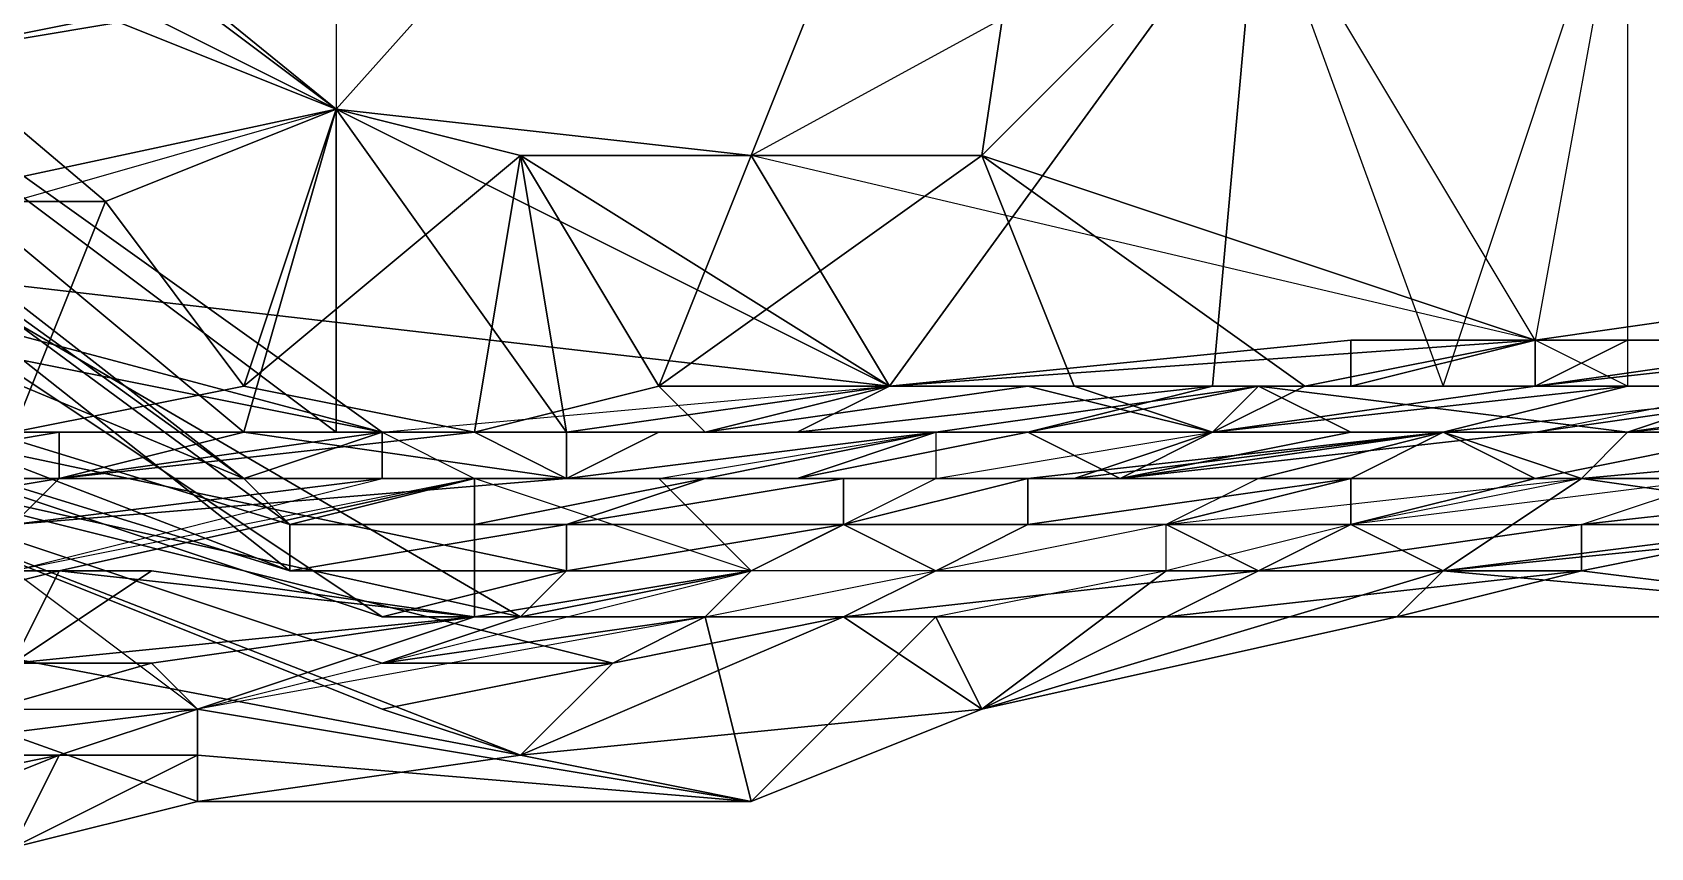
# Model space of a CAD drawing. Header units: metres. Extents: x -3.92 to 4.26, y -4.92 to 4.9.
# Drawn here: x 0.128 to 0.83, y 3.72 to 4.073 of the extents above; entities that cross this region are included whole.
import ezdxf

# ---------------------------------------------------------------- set-up
doc = ezdxf.new("R2010")
doc.units = ezdxf.units.M

msp = doc.modelspace()

# ---------------------------------------------------------------- linework, layer by layer
for points in [[(-0.06, 4.28, 0.16), (0.26, 4.68, 0.18), (0.26, 4.04, 0.12)], [(0.26, 4.04, 0.12), (0.6, 4.42, 0.26), (-0.06, 4.3, 0.5)], [(0.26, 4.04, 0.12), (0.44, 4.02, 0.12), (0.6, 4.42, 0.26)], [(0.44, 4.02, 0.12), (0.54, 4.02, 0.12), (0.6, 4.42, 0.26)], [(0.54, 4.02, 0.12), (0.66, 4.14, 0.14), (0.6, 4.42, 0.26)], [(0.26, 4.04, 0.12), (-0.06, 4.3, 0.5), (-0.1, 4.22, 0.54)], [(0.26, 4.04, 0.12), (-0.06, 4.3, 0.42), (-0.1, 4.22, 0.34)], [(-0.06, 4.28, 0.16), (0.26, 4.04, 0.12), (-0.14, 4.2, -0.1)], [(0.06, 4, 0.12), (0.16, 4, 0.12), (-0.1, 4.22, 0.46)], [(0.16, 4, 0.12), (-0.1, 4.22, 0.54), (-0.1, 4.22, 0.46)], [(0.16, 4, 0.12), (0.26, 4.04, 0.12), (-0.1, 4.22, 0.54)], [(-0.1, 4.22, 1.44), (0.16, 4.08, 1.78), (0.06, 4.06, 1.82)], [(0.26, 4.04, 0.12), (-0.1, 4.22, 0.34), (-0.02, 3.98, 0.1)], [(-0.14, 4.2, -0.32), (0.28, 3.9, -0.32), (-0.02, 3.98, -0.4)], [(-0.14, 4.2, -0.32), (0.26, 3.9, -0.24), (0.28, 3.9, -0.32)], [(-0.14, 4.2, -0.18), (0.26, 3.9, -0.24), (-0.14, 4.2, -0.32)], [(-0.14, 4.2, -0.18), (0.22, 3.9, -0.16), (0.26, 3.9, -0.24)], [(0.26, 4.04, 0.12), (-0.14, 4.2, -0.18), (-0.14, 4.2, -0.1)], [(0.26, 4.04, 0.12), (0.22, 3.9, -0.16), (-0.14, 4.2, -0.18)], [(-0.14, 4.2, -0.02), (0.26, 4.04, 0.12), (-0.02, 3.96, -0.24)], [(0.82, 4.16, 0.14), (0.92, 3.96, 0.12), (0.9, 4.2, 0.14)], [(-0.14, 4.14, -0.6), (-0.14, 4.16, -0.5), (0.22, 3.88, -0.48)], [(-0.14, 4.16, -0.5), (-0.02, 3.98, -0.4), (0.22, 3.88, -0.48)], [(0.74, 3.92, -0.18), (0.82, 4.16, 0.14), (0.82, 3.92, -0.2)], [(0.82, 4.16, 0.14), (0.78, 3.94, 0.12), (0.92, 3.96, 0.12)], [(-0.02, 3.94, -0.72), (0.24, 3.84, -0.72), (-0.14, 4.14, -0.76)], [(-0.14, 4.14, -0.68), (0.24, 3.86, -0.6), (-0.02, 3.94, -0.72)], [(-0.14, 4.14, -0.6), (0.24, 3.86, -0.6), (-0.14, 4.14, -0.68)], [(-0.14, 4.14, -0.6), (0.22, 3.88, -0.48), (0.24, 3.86, -0.6)], [(-0.14, 4.14, -0.76), (0.24, 3.84, -0.72), (-0.02, 3.92, -0.86)], [(0.06, 4.06, 1.82), (0.18, 4.08, 1.86), (0.02, 4.14, 1.86)], [(0.44, 4.02, 0.12), (0.66, 4.14, 0.14), (0.5, 3.92, -0.12)], [(0.66, 4.14, 0.14), (0.64, 3.92, -0.24), (0.5, 3.92, -0.12)], [(0.54, 4.02, 0.12), (0.78, 3.94, 0.12), (0.66, 4.14, 0.14)], [(0.66, 4.14, 0.14), (0.74, 3.92, -0.18), (0.64, 3.92, -0.24)], [(-0.14, 4.1, -0.92), (0.34, 3.82, -0.92), (-0.14, 4.1, -1)], [(-0.02, 3.92, -0.86), (0.28, 3.82, -0.86), (-0.14, 4.1, -0.92)], [(-0.14, 4.1, -1), (0.34, 3.82, -0.92), (-0.02, 3.9, -1.02)], [(-0.14, 4.1, -0.92), (0.28, 3.82, -0.86), (0.34, 3.82, -0.92)], [(0.06, 4.06, 1.82), (0.16, 4.08, 1.78), (0.18, 4.08, 1.86)], [(-0.02, 3.98, 0.02), (0.26, 4.04, 0.12), (-0.02, 3.98, 0.1)], [(-0.02, 3.98, 0.02), (0.5, 3.92, -0.04), (0.26, 4.04, 0.12)], [(0.16, 4, 0.12), (0.22, 3.92, 0.1), (0.26, 4.04, 0.12)], [(0.22, 3.9, -0.16), (0.26, 4.04, 0.12), (0.26, 3.9, -0.24)], [(0.22, 3.92, 0.1), (0.34, 4.02, 0.12), (0.26, 4.04, 0.12)], [(0.26, 4.04, 0.12), (0.36, 3.9, -0.2), (0.26, 3.9, -0.24)], [(0.26, 4.04, 0.12), (0.34, 4.02, 0.12), (0.36, 3.9, -0.2)], [(0.5, 3.92, -0.04), (0.44, 4.02, 0.12), (0.26, 4.04, 0.12)], [(0.32, 3.9, 0.1), (0.34, 4.02, 0.12), (0.22, 3.92, 0.1)], [(0.32, 3.9, 0.1), (0.4, 3.92, 0.1), (0.34, 4.02, 0.12)], [(0.34, 4.02, 0.12), (0.5, 3.92, -0.12), (0.36, 3.9, -0.2)], [(0.4, 3.92, 0.1), (0.44, 4.02, 0.12), (0.34, 4.02, 0.12)], [(0.34, 4.02, 0.12), (0.44, 4.02, 0.12), (0.5, 3.92, -0.12)], [(0.4, 3.92, 0.1), (0.54, 4.02, 0.12), (0.44, 4.02, 0.12)], [(0.4, 3.92, 0.1), (0.58, 3.92, 0.1), (0.54, 4.02, 0.12)], [(0.5, 3.92, -0.04), (0.78, 3.94, 0.12), (0.44, 4.02, 0.12)], [(0.58, 3.92, 0.1), (0.68, 3.92, 0.1), (0.54, 4.02, 0.12)], [(0.68, 3.92, 0.1), (0.78, 3.94, 0.12), (0.54, 4.02, 0.12)], [(0.12, 3.9, 0.1), (0.16, 4, 0.12), (0.06, 4, 0.12)], [(0.12, 3.9, 0.1), (0.22, 3.92, 0.1), (0.16, 4, 0.12)], [(-0.02, 3.98, -0.4), (0.28, 3.9, -0.32), (0.22, 3.88, -0.48)], [(0.28, 3.9, -0.32), (-0.02, 3.98, -0.06), (-0.02, 3.96, -0.14)], [(0.28, 3.9, -0.32), (-0.02, 3.98, 0.02), (-0.02, 3.98, -0.06)], [(0.28, 3.9, -0.32), (0.5, 3.92, -0.04), (-0.02, 3.98, 0.02)], [(-0.02, 3.96, -0.24), (0.28, 3.9, -0.32), (-0.02, 3.96, -0.14)], [(0.96, 3.94, 0.04), (0.92, 3.96, 0.12), (0.78, 3.94, 0.12)], [(-0.02, 3.94, -0.72), (0.24, 3.86, -0.6), (0.24, 3.84, -0.72)], [(0.5, 3.92, -0.04), (0.7, 3.94, 0.02), (0.78, 3.94, 0.12)], [(0.5, 3.92, -0.04), (0.7, 3.92, -0.1), (0.7, 3.94, 0.02)], [(0.68, 3.92, 0.1), (0.78, 3.92, -0.04), (0.78, 3.94, 0.12)], [(0.7, 3.94, 0.02), (0.7, 3.92, -0.1), (0.78, 3.94, 0.12)], [(0.7, 3.92, -0.1), (0.82, 3.92, -0.2), (0.78, 3.94, 0.12)], [(0.78, 3.92, -0.04), (0.82, 3.94, 0.04), (0.78, 3.94, 0.12)], [(0.82, 3.94, 0.04), (0.96, 3.94, 0.04), (0.78, 3.94, 0.12)], [(0.78, 3.92, -0.04), (0.96, 3.94, 0.04), (0.82, 3.94, 0.04)], [(0.78, 3.92, -0.04), (0.92, 3.94, -0.04), (0.96, 3.94, 0.04)], [(0.92, 3.92, -0.14), (0.92, 3.94, -0.04), (0.78, 3.92, -0.04)], [(0.24, 3.84, -0.72), (0.36, 3.84, -0.82), (-0.02, 3.92, -0.86)], [(0.36, 3.84, -0.82), (0.28, 3.82, -0.86), (-0.02, 3.92, -0.86)], [(0.12, 3.9, 0.1), (0.32, 3.9, 0.1), (0.22, 3.92, 0.1)], [(0.32, 3.9, 0.1), (0.42, 3.9), (0.4, 3.92, 0.1)], [(0.46, 3.9, -0.26), (0.36, 3.9, -0.2), (0.5, 3.92, -0.12)], [(0.42, 3.9), (0.5, 3.92, 0.08), (0.4, 3.92, 0.1)], [(0.5, 3.92, 0.08), (0.58, 3.92, 0.1), (0.4, 3.92, 0.1)], [(0.42, 3.9), (0.56, 3.92, 0.02), (0.5, 3.92, 0.08)], [(0.42, 3.9), (0.64, 3.9, -0.04), (0.56, 3.92, 0.02)], [(0.46, 3.9, -0.26), (0.64, 3.92, -0.24), (0.56, 3.9, -0.32)], [(0.64, 3.92, -0.24), (0.46, 3.9, -0.26), (0.5, 3.92, -0.12)], [(0.5, 3.92, 0.08), (0.56, 3.92, 0.02), (0.58, 3.92, 0.1)], [(0.56, 3.9, -0.32), (0.66, 3.92, -0.32), (0.52, 3.9, -0.4)], [(0.66, 3.92, -0.32), (0.64, 3.9, -0.48), (0.52, 3.9, -0.4)], [(0.56, 3.92, 0.02), (0.64, 3.9, -0.04), (0.58, 3.92, 0.1)], [(0.66, 3.92, -0.32), (0.56, 3.9, -0.32), (0.64, 3.92, -0.24)], [(0.58, 3.92, 0.1), (0.64, 3.9, -0.04), (0.68, 3.92, 0.1)], [(0.64, 3.9, -0.04), (0.78, 3.92, -0.04), (0.68, 3.92, 0.1)], [(0.64, 3.9, -0.04), (0.82, 3.92, -0.12), (0.78, 3.92, -0.04)], [(0.64, 3.9, -0.16), (0.82, 3.92, -0.12), (0.64, 3.9, -0.04)], [(0.64, 3.9, -0.16), (0.74, 3.9, -0.26), (0.82, 3.92, -0.12)], [(0.74, 3.92, -0.18), (0.66, 3.92, -0.32), (0.64, 3.92, -0.24)], [(0.66, 3.92, -0.32), (0.7, 3.9, -0.4), (0.64, 3.9, -0.48)], [(0.74, 3.92, -0.18), (0.82, 3.92, -0.2), (0.66, 3.92, -0.32)], [(0.82, 3.9, -0.44), (0.66, 3.92, -0.32), (0.88, 3.92, -0.32)], [(0.82, 3.92, -0.2), (0.88, 3.92, -0.32), (0.66, 3.92, -0.32)], [(0.82, 3.9, -0.44), (0.7, 3.9, -0.4), (0.66, 3.92, -0.32)], [(0.74, 3.9, -0.26), (0.82, 3.92, -0.2), (0.82, 3.92, -0.12)], [(0.78, 3.9, -0.34), (0.92, 3.92, -0.22), (0.74, 3.9, -0.26)], [(0.82, 3.92, -0.2), (0.74, 3.9, -0.26), (0.92, 3.92, -0.22)], [(0.82, 3.92, -0.12), (0.92, 3.92, -0.14), (0.78, 3.92, -0.04)], [(0.78, 3.9, -0.34), (0.88, 3.92, -0.32), (0.92, 3.92, -0.22)], [(0.82, 3.9, -0.52), (0.96, 3.92, -0.38), (0.92, 3.9, -0.52)], [(0.82, 3.9, -0.44), (0.96, 3.92, -0.38), (0.82, 3.9, -0.52)], [(0.82, 3.9, -0.44), (0.88, 3.92, -0.32), (0.96, 3.92, -0.38)], [(0.82, 3.92, -0.2), (0.92, 3.92, -0.14), (0.82, 3.92, -0.12)], [(0.82, 3.92, -0.2), (0.92, 3.92, -0.22), (0.92, 3.92, -0.14)], [(0.96, 3.92, -0.3), (0.82, 3.9, -0.44), (1.02, 3.92, -0.46)], [(-0.02, 3.9, -1.1), (0.34, 3.76, -1.16), (-0.08, 3.84, -1.16)], [(-0.02, 3.9, -1.1), (0.28, 3.78, -1.1), (0.34, 3.76, -1.16)], [(-0.02, 3.9, -1.02), (0.28, 3.8, -1), (-0.02, 3.9, -1.1)], [(0.34, 3.82, -0.92), (0.28, 3.8, -1), (-0.02, 3.9, -1.02)], [(-0.02, 3.9, -1.1), (0.38, 3.8, -1.08), (0.28, 3.78, -1.1)], [(-0.02, 3.9, -1.1), (0.28, 3.8, -1), (0.38, 3.8, -1.08)], [(0.02, 3.88), (0.14, 3.9, 0.02), (0.12, 3.9, 0.1)], [(0.14, 3.88, -0.1), (0.14, 3.9, 0.02), (0.02, 3.88)], [(0.14, 3.9, 0.02), (0.22, 3.9, 0.02), (0.12, 3.9, 0.1)], [(0.22, 3.9, 0.02), (0.32, 3.9, 0.1), (0.12, 3.9, 0.1)], [(0.14, 3.88, -0.1), (0.22, 3.9, 0.02), (0.14, 3.9, 0.02)], [(0.14, 3.88, -0.1), (0.28, 3.9, -0.04), (0.22, 3.9, 0.02)], [(0.14, 3.88, -0.18), (0.22, 3.9, -0.16), (0.14, 3.88, -0.1)], [(0.14, 3.88, -0.1), (0.32, 3.9, -0.12), (0.28, 3.9, -0.04)], [(0.22, 3.9, -0.16), (0.32, 3.9, -0.12), (0.14, 3.88, -0.1)], [(0.22, 3.9, -0.16), (0.14, 3.88, -0.18), (0.36, 3.88, -0.28)], [(0.22, 3.9, 0.02), (0.28, 3.9, -0.04), (0.32, 3.9, 0.1)], [(0.22, 3.9, -0.16), (0.36, 3.88, -0.28), (0.32, 3.9, -0.12)], [(0.28, 3.88, -0.42), (0.22, 3.88, -0.48), (0.28, 3.9, -0.32)], [(0.26, 3.9, -0.24), (0.36, 3.9, -0.2), (0.28, 3.9, -0.32)], [(0.28, 3.88, -0.42), (0.28, 3.9, -0.32), (0.32, 3.88, -0.5)], [(0.28, 3.9, -0.04), (0.42, 3.9), (0.32, 3.9, 0.1)], [(0.36, 3.9, -0.2), (0.46, 3.9, -0.26), (0.28, 3.9, -0.32)], [(0.28, 3.9, -0.04), (0.4, 3.9, -0.08), (0.42, 3.9)], [(0.32, 3.9, -0.12), (0.4, 3.9, -0.08), (0.28, 3.9, -0.04)], [(0.46, 3.9, -0.26), (0.52, 3.9, -0.4), (0.28, 3.9, -0.32)], [(0.32, 3.9, -0.12), (0.36, 3.9, -0.2), (0.4, 3.9, -0.08)], [(0.36, 3.9, -0.2), (0.32, 3.9, -0.12), (0.36, 3.88, -0.28)], [(0.36, 3.9, -0.2), (0.36, 3.88, -0.28), (0.4, 3.9, -0.08)], [(0.46, 3.88, -0.34), (0.52, 3.9, -0.2), (0.36, 3.88, -0.28)], [(0.52, 3.9, -0.2), (0.4, 3.9, -0.08), (0.36, 3.88, -0.28)], [(0.4, 3.88, -0.46), (0.52, 3.9, -0.4), (0.42, 3.88, -0.54)], [(0.4, 3.9, -0.08), (0.58, 3.9, -0.1), (0.42, 3.9)], [(0.4, 3.9, -0.08), (0.52, 3.9, -0.2), (0.58, 3.9, -0.1)], [(0.42, 3.88, -0.54), (0.52, 3.9, -0.4), (0.52, 3.88, -0.52)], [(0.42, 3.9), (0.58, 3.9, -0.1), (0.64, 3.9, -0.04)], [(0.46, 3.9, -0.26), (0.56, 3.9, -0.32), (0.52, 3.9, -0.4)], [(0.46, 3.88, -0.34), (0.56, 3.9, -0.32), (0.52, 3.9, -0.2)], [(0.56, 3.9, -0.32), (0.46, 3.88, -0.34), (0.6, 3.88, -0.4)], [(0.52, 3.88, -0.52), (0.64, 3.9, -0.48), (0.58, 3.88, -0.58)], [(0.58, 3.9, -0.1), (0.52, 3.9, -0.2), (0.64, 3.9, -0.16)], [(0.56, 3.9, -0.32), (0.64, 3.9, -0.16), (0.52, 3.9, -0.2)], [(0.58, 3.88, -0.58), (0.74, 3.9, -0.64), (0.56, 3.88, -0.66)], [(0.74, 3.9, -0.64), (0.66, 3.88, -0.68), (0.56, 3.88, -0.66)], [(0.56, 3.9, -0.32), (0.6, 3.88, -0.4), (0.64, 3.9, -0.16)], [(0.58, 3.88, -0.58), (0.64, 3.9, -0.48), (0.74, 3.9, -0.64)], [(0.58, 3.9, -0.1), (0.64, 3.9, -0.16), (0.64, 3.9, -0.04)], [(0.66, 3.88, -0.56), (0.74, 3.9, -0.48), (0.6, 3.88, -0.4)], [(0.6, 3.88, -0.4), (0.74, 3.9, -0.26), (0.64, 3.9, -0.16)], [(0.6, 3.88, -0.4), (0.78, 3.9, -0.34), (0.74, 3.9, -0.26)], [(0.74, 3.9, -0.48), (0.7, 3.9, -0.4), (0.6, 3.88, -0.4)], [(0.7, 3.9, -0.4), (0.78, 3.9, -0.34), (0.6, 3.88, -0.4)], [(0.64, 3.9, -0.48), (0.74, 3.9, -0.56), (0.74, 3.9, -0.64)], [(0.64, 3.9, -0.48), (0.74, 3.9, -0.48), (0.74, 3.9, -0.56)], [(0.64, 3.9, -0.48), (0.7, 3.9, -0.4), (0.74, 3.9, -0.48)], [(0.74, 3.9, -0.64), (0.7, 3.88, -0.76), (0.66, 3.88, -0.68)], [(0.74, 3.9, -0.48), (0.66, 3.88, -0.56), (0.8, 3.88, -0.7)], [(0.74, 3.9, -0.64), (0.78, 3.88, -0.78), (0.7, 3.88, -0.76)], [(0.7, 3.9, -0.4), (0.82, 3.9, -0.44), (0.78, 3.9, -0.34)], [(0.74, 3.9, -0.64), (0.88, 3.9, -0.68), (0.78, 3.88, -0.78)], [(0.74, 3.9, -0.56), (0.84, 3.9, -0.6), (0.74, 3.9, -0.64)], [(0.74, 3.9, -0.64), (0.84, 3.9, -0.6), (0.88, 3.9, -0.68)], [(0.74, 3.9, -0.56), (0.82, 3.9, -0.52), (0.84, 3.9, -0.6)], [(0.74, 3.9, -0.48), (0.82, 3.9, -0.52), (0.74, 3.9, -0.56)], [(0.74, 3.9, -0.48), (0.82, 3.9, -0.44), (0.82, 3.9, -0.52)], [(0.82, 3.9, -0.44), (0.74, 3.9, -0.48), (0.8, 3.88, -0.7)], [(0.88, 3.9, -0.68), (0.88, 3.88, -0.8), (0.78, 3.88, -0.78)], [(0.94, 3.88, -0.74), (1.02, 3.9, -0.6), (0.8, 3.88, -0.7)], [(1.02, 3.9, -0.6), (0.82, 3.9, -0.44), (0.8, 3.88, -0.7)], [(0.82, 3.9, -0.52), (0.92, 3.9, -0.52), (0.84, 3.9, -0.6)], [(0.02, 3.88, -0.08), (0.14, 3.88, -0.1), (0.02, 3.88)], [(0.02, 3.88, -0.08), (0.06, 3.88, -0.16), (0.14, 3.88, -0.1)], [(0.06, 3.88, -0.16), (0.02, 3.86, -0.24), (0.14, 3.88, -0.1)], [(0.02, 3.86, -0.24), (0.14, 3.88, -0.18), (0.14, 3.88, -0.1)], [(0.02, 3.86, -0.24), (0.14, 3.88, -0.26), (0.14, 3.88, -0.18)], [(0.12, 3.86, -0.36), (0.14, 3.88, -0.26), (0.02, 3.86, -0.24)], [(0.12, 3.86, -0.36), (0.36, 3.88, -0.28), (0.14, 3.88, -0.26)], [(0.12, 3.84, -0.5), (0.28, 3.88, -0.42), (0.12, 3.86, -0.36)], [(0.12, 3.86, -0.36), (0.36, 3.88, -0.36), (0.36, 3.88, -0.28)], [(0.28, 3.88, -0.42), (0.36, 3.88, -0.36), (0.12, 3.86, -0.36)], [(0.14, 3.84, -0.58), (0.32, 3.88, -0.5), (0.12, 3.84, -0.5)], [(0.36, 3.88, -0.28), (0.14, 3.88, -0.18), (0.14, 3.88, -0.26)], [(0.14, 3.84, -0.58), (0.32, 3.82, -0.74), (0.32, 3.88, -0.5)], [(0.22, 3.88, -0.48), (0.32, 3.88, -0.5), (0.24, 3.86, -0.6)], [(0.22, 3.88, -0.48), (0.28, 3.88, -0.42), (0.32, 3.88, -0.5)], [(0.32, 3.88, -0.5), (0.32, 3.86, -0.6), (0.24, 3.86, -0.6)], [(0.28, 3.88, -0.42), (0.4, 3.88, -0.46), (0.36, 3.88, -0.36)], [(0.32, 3.88, -0.5), (0.42, 3.88, -0.54), (0.32, 3.86, -0.6)], [(0.32, 3.86, -0.6), (0.42, 3.88, -0.54), (0.36, 3.86, -0.68)], [(0.32, 3.88, -0.5), (0.4, 3.88, -0.46), (0.42, 3.88, -0.54)], [(0.32, 3.82, -0.74), (0.44, 3.84, -0.68), (0.32, 3.88, -0.5)], [(0.36, 3.86, -0.68), (0.48, 3.88, -0.6), (0.48, 3.86, -0.76)], [(0.42, 3.88, -0.54), (0.48, 3.88, -0.6), (0.36, 3.86, -0.68)], [(0.36, 3.88, -0.36), (0.46, 3.88, -0.34), (0.36, 3.88, -0.28)], [(0.4, 3.88, -0.46), (0.46, 3.88, -0.34), (0.36, 3.88, -0.36)], [(0.4, 3.88, -0.46), (0.52, 3.88, -0.52), (0.46, 3.88, -0.34)], [(0.4, 3.88, -0.46), (0.44, 3.84, -0.68), (0.52, 3.88, -0.52)], [(0.42, 3.88, -0.54), (0.52, 3.88, -0.52), (0.48, 3.88, -0.6)], [(0.52, 3.88, -0.52), (0.6, 3.88, -0.4), (0.46, 3.88, -0.34)], [(0.48, 3.88, -0.6), (0.56, 3.88, -0.66), (0.48, 3.86, -0.76)], [(0.52, 3.88, -0.52), (0.58, 3.88, -0.58), (0.48, 3.88, -0.6)], [(0.48, 3.86, -0.76), (0.56, 3.88, -0.66), (0.56, 3.86, -0.78)], [(0.48, 3.88, -0.6), (0.58, 3.88, -0.58), (0.56, 3.88, -0.66)], [(0.52, 3.88, -0.52), (0.66, 3.88, -0.56), (0.6, 3.88, -0.4)], [(0.56, 3.88, -0.66), (0.7, 3.88, -0.76), (0.56, 3.86, -0.78)], [(0.56, 3.86, -0.78), (0.7, 3.88, -0.76), (0.62, 3.86, -0.84)], [(0.56, 3.88, -0.66), (0.66, 3.88, -0.68), (0.7, 3.88, -0.76)], [(0.7, 3.88, -0.76), (0.7, 3.86, -0.86), (0.62, 3.86, -0.84)], [(0.66, 3.88, -0.56), (0.62, 3.86, -0.84), (0.8, 3.88, -0.7)], [(0.7, 3.88, -0.76), (0.78, 3.88, -0.78), (0.7, 3.86, -0.86)], [(0.78, 3.88, -0.78), (0.86, 3.88, -0.88), (0.7, 3.86, -0.86)], [(0.74, 3.84, -0.94), (0.8, 3.88, -0.7), (0.7, 3.86, -0.86)], [(0.74, 3.84, -0.94), (0.94, 3.86, -0.88), (0.8, 3.88, -0.7)], [(0.78, 3.88, -0.78), (0.88, 3.88, -0.8), (0.86, 3.88, -0.88)], [(0.8, 3.86, -1), (0.98, 3.88, -1), (0.9, 3.86, -1.06)], [(0.8, 3.86, -1), (0.86, 3.88, -0.88), (0.98, 3.88, -1)], [(0.94, 3.86, -0.88), (0.94, 3.88, -0.74), (0.8, 3.88, -0.7)], [(0.24, 3.86, -0.6), (0.36, 3.86, -0.68), (0.24, 3.84, -0.72)], [(0.24, 3.84, -0.72), (0.36, 3.86, -0.68), (0.36, 3.84, -0.82)], [(0.24, 3.86, -0.6), (0.32, 3.86, -0.6), (0.36, 3.86, -0.68)], [(0.36, 3.86, -0.68), (0.48, 3.86, -0.76), (0.36, 3.84, -0.82)], [(0.36, 3.84, -0.82), (0.48, 3.86, -0.76), (0.44, 3.84, -0.88)], [(0.48, 3.86, -0.76), (0.52, 3.84, -0.9), (0.44, 3.84, -0.88)], [(0.48, 3.86, -0.76), (0.56, 3.86, -0.78), (0.52, 3.84, -0.9)], [(0.56, 3.86, -0.78), (0.62, 3.86, -0.84), (0.52, 3.84, -0.9)], [(0.62, 3.84, -0.92), (0.62, 3.86, -0.84), (0.66, 3.84, -1)], [(0.7, 3.86, -0.86), (0.66, 3.84, -1), (0.62, 3.86, -0.84)], [(0.74, 3.84, -0.94), (0.7, 3.86, -0.86), (0.62, 3.84, -0.92)], [(0.66, 3.84, -1), (0.8, 3.86, -1), (0.8, 3.84, -1.08)], [(0.66, 3.84, -1), (0.7, 3.86, -0.86), (0.8, 3.86, -1)], [(0.96, 3.82, -1.1), (0.9, 3.86, -0.96), (0.74, 3.84, -0.94)], [(0.9, 3.86, -0.96), (0.94, 3.86, -0.88), (0.74, 3.84, -0.94)], [(0.8, 3.86, -1), (0.9, 3.86, -1.06), (0.8, 3.84, -1.08)], [(0.8, 3.84, -1.08), (0.9, 3.86, -1.06), (0.96, 3.82, -1.1)], [(-0.08, 3.84, -1.16), (0.2, 3.74, -1.12), (0.12, 3.72, -1.12)], [(0.34, 3.76, -1.16), (0.2, 3.74, -1.12), (-0.08, 3.84, -1.16)], [(0.06, 3.82, -0.62), (0.14, 3.84, -0.58), (0.12, 3.84, -0.5)], [(0.12, 3.8, -0.74), (0.14, 3.84, -0.58), (0.06, 3.82, -0.62)], [(0.12, 3.8, -0.74), (0.18, 3.84, -0.66), (0.14, 3.84, -0.58)], [(0.32, 3.82, -0.74), (0.18, 3.84, -0.66), (0.12, 3.8, -0.74)], [(0.12, 3.78, -0.88), (0.2, 3.78, -0.9), (0.12, 3.84, -0.5)], [(0.18, 3.84, -0.66), (0.32, 3.82, -0.74), (0.14, 3.84, -0.58)], [(0.2, 3.78, -0.9), (0.44, 3.84, -0.88), (0.32, 3.82, -0.74)], [(0.28, 3.82, -0.86), (0.36, 3.84, -0.82), (0.34, 3.82, -0.92)], [(0.44, 3.84, -0.88), (0.44, 3.84, -0.68), (0.32, 3.82, -0.74)], [(0.34, 3.82, -0.92), (0.44, 3.84, -0.88), (0.42, 3.82, -0.98)], [(0.36, 3.84, -0.82), (0.44, 3.84, -0.88), (0.34, 3.82, -0.92)], [(0.42, 3.82, -0.98), (0.52, 3.84, -0.9), (0.48, 3.82, -1.06)], [(0.48, 3.82, -1.06), (0.66, 3.84, -1), (0.62, 3.82, -1.08)], [(0.52, 3.84, -0.9), (0.66, 3.84, -1), (0.48, 3.82, -1.06)], [(0.52, 3.84, -0.9), (0.62, 3.84, -0.92), (0.66, 3.84, -1)], [(0.54, 3.78, -1.1), (0.62, 3.84, -0.92), (0.52, 3.82, -0.98)], [(0.54, 3.78, -1.1), (0.74, 3.84, -0.94), (0.62, 3.84, -0.92)], [(0.54, 3.78, -1.1), (0.72, 3.82, -1.08), (0.74, 3.84, -0.94)], [(0.62, 3.82, -1.08), (0.8, 3.84, -1.08), (0.72, 3.82, -1.08)], [(0.66, 3.84, -1), (0.8, 3.84, -1.08), (0.62, 3.82, -1.08)], [(0.8, 3.84, -1.08), (0.96, 3.82, -1.1), (0.72, 3.82, -1.08)], [(0.72, 3.82, -1.08), (0.96, 3.82, -1.1), (0.74, 3.84, -0.94)], [(0.32, 3.82, -0.74), (0.12, 3.8, -0.74), (0.18, 3.8, -0.8)], [(0.2, 3.78, -0.9), (0.32, 3.82, -0.74), (0.18, 3.8, -0.8)], [(0.44, 3.74, -1.14), (0.42, 3.82, -0.98), (0.2, 3.78, -0.9)], [(0.34, 3.82, -0.92), (0.42, 3.82, -0.98), (0.28, 3.8, -1)], [(0.28, 3.8, -1), (0.42, 3.82, -0.98), (0.38, 3.8, -1.08)], [(0.38, 3.8, -1.08), (0.48, 3.82, -1.06), (0.34, 3.76, -1.16)], [(0.48, 3.82, -1.06), (0.54, 3.78, -1.1), (0.34, 3.76, -1.16)], [(0.42, 3.82, -0.98), (0.48, 3.82, -1.06), (0.38, 3.8, -1.08)], [(0.44, 3.74, -1.14), (0.52, 3.82, -0.98), (0.42, 3.82, -0.98)], [(0.44, 3.74, -1.14), (0.54, 3.78, -1.1), (0.52, 3.82, -0.98)], [(0.48, 3.82, -1.06), (0.62, 3.82, -1.08), (0.54, 3.78, -1.1)], [(0.62, 3.82, -1.08), (0.72, 3.82, -1.08), (0.54, 3.78, -1.1)], [(0.04, 3.76, -0.86), (0.18, 3.8, -0.8), (0.12, 3.8, -0.74)], [(0.2, 3.78, -0.9), (0.18, 3.8, -0.8), (0.04, 3.76, -0.86)], [(0.28, 3.78, -1.1), (0.38, 3.8, -1.08), (0.34, 3.76, -1.16)], [(0.14, 3.76, -0.96), (0.2, 3.78, -0.9), (0.04, 3.76, -0.86)], [(0.14, 3.76, -0.96), (0.2, 3.76, -1.02), (0.2, 3.78, -0.9)], [(0.2, 3.76, -1.02), (0.44, 3.74, -1.14), (0.2, 3.78, -0.9)], [(0.34, 3.76, -1.16), (0.54, 3.78, -1.1), (0.44, 3.74, -1.14)], [(0.04, 3.74, -0.98), (0.14, 3.76, -0.96), (0.04, 3.76, -0.86)], [(0.04, 3.74, -0.98), (0.04, 3.72, -1.06), (0.14, 3.76, -0.96)], [(0.04, 3.72, -1.06), (0.12, 3.72, -1.12), (0.14, 3.76, -0.96)], [(0.12, 3.72, -1.12), (0.2, 3.76, -1.02), (0.14, 3.76, -0.96)], [(0.12, 3.72, -1.12), (0.2, 3.74, -1.12), (0.2, 3.76, -1.02)], [(0.2, 3.74, -1.12), (0.44, 3.74, -1.14), (0.2, 3.76, -1.02)], [(0.2, 3.74, -1.12), (0.34, 3.76, -1.16), (0.44, 3.74, -1.14)]]:
    msp.add_3dface(points)

doc.saveas('drawing.dxf')
